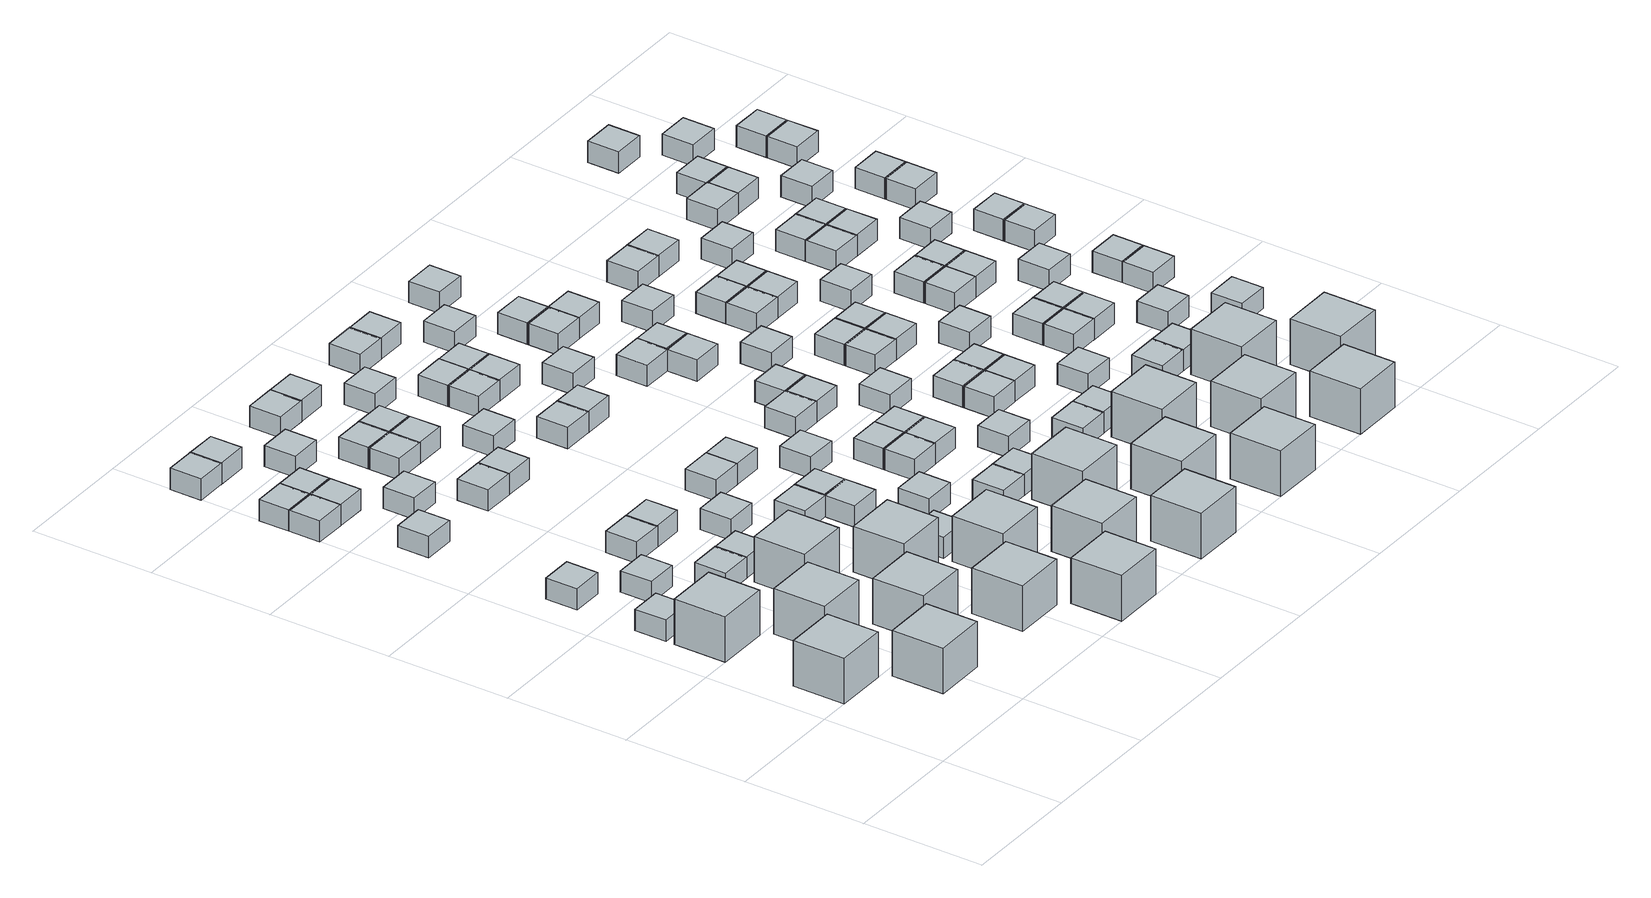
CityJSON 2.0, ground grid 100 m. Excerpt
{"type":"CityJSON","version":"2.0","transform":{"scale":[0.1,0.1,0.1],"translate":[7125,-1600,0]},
"CityObjects":{
"object1":{"type":"GenericCityObject","geometry":[{"type":"Solid","lod":"1","boundaries":[[[[0,1,2,3]],[[4,5,1,0]],[[5,6,2,1]],[[6,7,3,2]],[[7,4,0,3]],[[7,6,5,4]]]]}]},
"object2":{"type":"GenericCityObject","geometry":[{"type":"Solid","lod":"1","boundaries":[[[[8,9,10,11]],[[12,13,9,8]],[[13,14,10,9]],[[14,15,11,10]],[[15,12,8,11]],[[15,14,13,12]]]]}]},
"object3":{"type":"GenericCityObject","geometry":[{"type":"Solid","lod":"1","boundaries":[[[[16,17,18,19]],[[20,21,17,16]],[[21,22,18,17]],[[22,23,19,18]],[[23,20,16,19]],[[23,22,21,20]]]]}]},
"object4":{"type":"GenericCityObject","geometry":[{"type":"Solid","lod":"1","boundaries":[[[[24,25,26,27]],[[28,29,25,24]],[[29,30,26,25]],[[30,31,27,26]],[[31,28,24,27]],[[31,30,29,28]]]]}]},
"object5":{"type":"GenericCityObject","geometry":[{"type":"Solid","lod":"1","boundaries":[[[[32,33,34,35]],[[36,37,33,32]],[[37,38,34,33]],[[38,39,35,34]],[[39,36,32,35]],[[39,38,37,36]]]]}]},
"object6":{"type":"GenericCityObject","geometry":[{"type":"Solid","lod":"1","boundaries":[[[[40,41,42,43]],[[44,45,41,40]],[[45,46,42,41]],[[46,47,43,42]],[[47,44,40,43]],[[47,46,45,44]]]]}]},
"object7":{"type":"GenericCityObject","geometry":[{"type":"Solid","lod":"1","boundaries":[[[[48,49,50,51]],[[52,53,49,48]],[[53,54,50,49]],[[54,55,51,50]],[[55,52,48,51]],[[55,54,53,52]]]]}]},
"object8":{"type":"GenericCityObject","geometry":[{"type":"Solid","lod":"1","boundaries":[[[[56,57,58,59]],[[60,61,57,56]],[[61,62,58,57]],[[62,63,59,58]],[[63,60,56,59]],[[63,62,61,60]]]]}]},
"object9":{"type":"GenericCityObject","geometry":[{"type":"Solid","lod":"1","boundaries":[[[[64,65,66,67]],[[68,69,65,64]],[[69,70,66,65]],[[70,71,67,66]],[[71,68,64,67]],[[71,70,69,68]]]]}]},
"object10":{"type":"GenericCityObject","geometry":[{"type":"Solid","lod":"1","boundaries":[[[[72,73,74,75]],[[76,77,73,72]],[[77,78,74,73]],[[78,79,75,74]],[[79,76,72,75]],[[79,78,77,76]]]]}]},
"object11":{"type":"GenericCityObject","geometry":[{"type":"Solid","lod":"1","boundaries":[[[[80,81,82,83]],[[84,85,81,80]],[[85,86,82,81]],[[86,87,83,82]],[[87,84,80,83]],[[87,86,85,84]]]]}]},
"object12":{"type":"GenericCityObject","geometry":[{"type":"Solid","lod":"1","boundaries":[[[[88,89,90,91]],[[92,93,89,88]],[[93,94,90,89]],[[94,95,91,90]],[[95,92,88,91]],[[95,94,93,92]]]]}]},
"object13":{"type":"GenericCityObject","geometry":[{"type":"Solid","lod":"1","boundaries":[[[[96,97,98,99]],[[100,101,97,96]],[[101,102,98,97]],[[102,103,99,98]],[[103,100,96,99]],[[103,102,101,100]]]]}]},
"object14":{"type":"GenericCityObject","geometry":[{"type":"Solid","lod":"1","boundaries":[[[[104,105,106,107]],[[108,109,105,104]],[[109,110,106,105]],[[110,111,107,106]],[[111,108,104,107]],[[111,110,109,108]]]]}]},
"object15":{"type":"GenericCityObject","geometry":[{"type":"Solid","lod":"1","boundaries":[[[[112,113,114,115]],[[116,117,113,112]],[[117,118,114,113]],[[118,119,115,114]],[[119,116,112,115]],[[119,118,117,116]]]]}]},
"object16":{"type":"GenericCityObject","geometry":[{"type":"Solid","lod":"1","boundaries":[[[[120,121,122,123]],[[124,125,121,120]],[[125,126,122,121]],[[126,127,123,122]],[[127,124,120,123]],[[127,126,125,124]]]]}]},
"object17":{"type":"GenericCityObject","geometry":[{"type":"Solid","lod":"1","boundaries":[[[[128,129,130,131]],[[132,133,129,128]],[[133,134,130,129]],[[134,135,131,130]],[[135,132,128,131]],[[135,134,133,132]]]]}]},
"object18":{"type":"GenericCityObject","geometry":[{"type":"Solid","lod":"1","boundaries":[[[[136,137,138,139]],[[140,141,137,136]],[[141,142,138,137]],[[142,143,139,138]],[[143,140,136,139]],[[143,142,141,140]]]]}]},
"object19":{"type":"GenericCityObject","geometry":[{"type":"Solid","lod":"1","boundaries":[[[[144,145,146,147]],[[148,149,145,144]],[[149,150,146,145]],[[150,151,147,146]],[[151,148,144,147]],[[151,150,149,148]]]]}]},
"object20":{"type":"GenericCityObject","geometry":[{"type":"Solid","lod":"1","boundaries":[[[[152,153,154,155]],[[156,157,153,152]],[[157,158,154,153]],[[158,159,155,154]],[[159,156,152,155]],[[159,158,157,156]]]]}]},
"object21":{"type":"GenericCityObject","geometry":[{"type":"Solid","lod":"1","boundaries":[[[[160,161,162,163]],[[164,165,161,160]],[[165,166,162,161]],[[166,167,163,162]],[[167,164,160,163]],[[167,166,165,164]]]]}]},
"object22":{"type":"GenericCityObject","geometry":[{"type":"Solid","lod":"1","boundaries":[[[[168,169,170,171]],[[172,173,169,168]],[[173,174,170,169]],[[174,175,171,170]],[[175,172,168,171]],[[175,174,173,172]]]]}]},
"object23":{"type":"GenericCityObject","geometry":[{"type":"Solid","lod":"1","boundaries":[[[[176,177,178,179]],[[180,181,177,176]],[[181,182,178,177]],[[182,183,179,178]],[[183,180,176,179]],[[183,182,181,180]]]]}]},
"object24":{"type":"GenericCityObject","geometry":[{"type":"Solid","lod":"1","boundaries":[[[[184,185,186,187]],[[188,189,185,184]],[[189,190,186,185]],[[190,191,187,186]],[[191,188,184,187]],[[191,190,189,188]]]]}]},
"object25":{"type":"GenericCityObject","geometry":[{"type":"Solid","lod":"1","boundaries":[[[[192,193,194,195]],[[196,197,193,192]],[[197,198,194,193]],[[198,199,195,194]],[[199,196,192,195]],[[199,198,197,196]]]]}]},
"object26":{"type":"GenericCityObject","geometry":[{"type":"Solid","lod":"1","boundaries":[[[[200,201,202,203]],[[204,205,201,200]],[[205,206,202,201]],[[206,207,203,202]],[[207,204,200,203]],[[207,206,205,204]]]]}]},
"object27":{"type":"GenericCityObject","geometry":[{"type":"Solid","lod":"1","boundaries":[[[[208,209,210,211]],[[212,213,209,208]],[[213,214,210,209]],[[214,215,211,210]],[[215,212,208,211]],[[215,214,213,212]]]]}]},
"object28":{"type":"GenericCityObject","geometry":[{"type":"Solid","lod":"1","boundaries":[[[[216,217,218,219]],[[220,221,217,216]],[[221,222,218,217]],[[222,223,219,218]],[[223,220,216,219]],[[223,222,221,220]]]]}]},
"object29":{"type":"GenericCityObject","geometry":[{"type":"Solid","lod":"1","boundaries":[[[[224,225,226,227]],[[228,229,225,224]],[[229,230,226,225]],[[230,231,227,226]],[[231,228,224,227]],[[231,230,229,228]]]]}]},
"object30":{"type":"GenericCityObject","geometry":[{"type":"Solid","lod":"1","boundaries":[[[[232,233,234,235]],[[236,237,233,232]],[[237,238,234,233]],[[238,239,235,234]],[[239,236,232,235]],[[239,238,237,236]]]]}]},
"object31":{"type":"GenericCityObject","geometry":[{"type":"Solid","lod":"1","boundaries":[[[[240,241,242,243]],[[244,245,241,240]],[[245,246,242,241]],[[246,247,243,242]],[[247,244,240,243]],[[247,246,245,244]]]]}]},
"object32":{"type":"GenericCityObject","geometry":[{"type":"Solid","lod":"1","boundaries":[[[[248,249,250,251]],[[252,253,249,248]],[[253,254,250,249]],[[254,255,251,250]],[[255,252,248,251]],[[255,254,253,252]]]]}]},
"object33":{"type":"GenericCityObject","geometry":[{"type":"Solid","lod":"1","boundaries":[[[[256,257,258,259]],[[260,261,257,256]],[[261,262,258,257]],[[262,263,259,258]],[[263,260,256,259]],[[263,262,261,260]]]]}]},
"object34":{"type":"GenericCityObject","geometry":[{"type":"Solid","lod":"1","boundaries":[[[[264,265,266,267]],[[268,269,265,264]],[[269,270,266,265]],[[270,271,267,266]],[[271,268,264,267]],[[271,270,269,268]]]]}]},
"object35":{"type":"GenericCityObject","geometry":[{"type":"Solid","lod":"1","boundaries":[[[[272,273,274,275]],[[276,277,273,272]],[[277,278,274,273]],[[278,279,275,274]],[[279,276,272,275]],[[279,278,277,276]]]]}]},
"object36":{"type":"GenericCityObject","geometry":[{"type":"Solid","lod":"1","boundaries":[[[[280,281,282,283]],[[284,285,281,280]],[[285,286,282,281]],[[286,287,283,282]],[[287,284,280,283]],[[287,286,285,284]]]]}]},
"object37":{"type":"GenericCityObject","geometry":[{"type":"Solid","lod":"1","boundaries":[[[[288,289,290,291]],[[292,293,289,288]],[[293,294,290,289]],[[294,295,291,290]],[[295,292,288,291]],[[295,294,293,292]]]]}]},
"object38":{"type":"GenericCityObject","geometry":[{"type":"Solid","lod":"1","boundaries":[[[[296,297,298,299]],[[300,301,297,296]],[[301,302,298,297]],[[302,303,299,298]],[[303,300,296,299]],[[303,302,301,300]]]]}]},
"object39":{"type":"GenericCityObject","geometry":[{"type":"Solid","lod":"1","boundaries":[[[[304,305,306,307]],[[308,309,305,304]],[[309,310,306,305]],[[310,311,307,306]],[[311,308,304,307]],[[311,310,309,308]]]]}]},
"object40":{"type":"GenericCityObject","geometry":[{"type":"Solid","lod":"1","boundaries":[[[[312,313,314,315]],[[316,317,313,312]],[[317,318,314,313]],[[318,319,315,314]],[[319,316,312,315]],[[319,318,317,316]]]]}]},
"object41":{"type":"GenericCityObject","geometry":[{"type":"Solid","lod":"1","boundaries":[[[[320,321,322,323]],[[324,325,321,320]],[[325,326,322,321]],[[326,327,323,322]],[[327,324,320,323]],[[327,326,325,324]]]]}]},
"object42":{"type":"GenericCityObject","geometry":[{"type":"Solid","lod":"1","boundaries":[[[[328,329,330,331]],[[332,333,329,328]],[[333,334,330,329]],[[334,335,331,330]],[[335,332,328,331]],[[335,334,333,332]]]]}]},
"object43":{"type":"GenericCityObject","geometry":[{"type":"Solid","lod":"1","boundaries":[[[[336,337,338,339]],[[340,341,337,336]],[[341,342,338,337]],[[342,343,339,338]],[[343,340,336,339]],[[343,342,341,340]]]]}]},
"object44":{"type":"GenericCityObject","geometry":[{"type":"Solid","lod":"1","boundaries":[[[[344,345,346,347]],[[348,349,345,344]],[[349,350,346,345]],[[350,351,347,346]],[[351,348,344,347]],[[351,350,349,348]]]]}]},
"object45":{"type":"GenericCityObject","geometry":[{"type":"Solid","lod":"1","boundaries":[[[[352,353,354,355]],[[356,357,353,352]],[[357,358,354,353]],[[358,359,355,354]],[[359,356,352,355]],[[359,358,357,356]]]]}]},
"object46":{"type":"GenericCityObject","geometry":[{"type":"Solid","lod":"1","boundaries":[[[[360,361,362,363]],[[364,365,361,360]],[[365,366,362,361]],[[366,367,363,362]],[[367,364,360,363]],[[367,366,365,364]]]]}]},
"object47":{"type":"GenericCityObject","geometry":[{"type":"Solid","lod":"1","boundaries":[[[[368,369,370,371]],[[372,373,369,368]],[[373,374,370,369]],[[374,375,371,370]],[[375,372,368,371]],[[375,374,373,372]]]]}]},
"object48":{"type":"GenericCityObject","geometry":[{"type":"Solid","lod":"1","boundaries":[[[[376,377,378,379]],[[380,381,377,376]],[[381,382,378,377]],[[382,383,379,378]],[[383,380,376,379]],[[383,382,381,380]]]]}]},
"object49":{"type":"GenericCityObject","geometry":[{"type":"Solid","lod":"1","boundaries":[[[[384,385,386,387]],[[388,389,385,384]],[[389,390,386,385]],[[390,391,387,386]],[[391,388,384,387]],[[391,390,389,388]]]]}]},
"object50":{"type":"GenericCityObject","geometry":[{"type":"Solid","lod":"1","boundaries":[[[[392,393,394,395]],[[396,397,393,392]],[[397,398,394,393]],[[398,399,395,394]],[[399,396,392,395]],[[399,398,397,396]]]]}]},
"object51":{"type":"GenericCityObject","geometry":[{"type":"Solid","lod":"1","boundaries":[[[[400,401,402,403]],[[404,405,401,400]],[[405,406,402,401]],[[406,407,403,402]],[[407,404,400,403]],[[407,406,405,404]]]]}]},
"object52":{"type":"GenericCityObject","geometry":[{"type":"Solid","lod":"1","boundaries":[[[[408,409,410,411]],[[412,413,409,408]],[[413,414,410,409]],[[414,415,411,410]],[[415,412,408,411]],[[415,414,413,412]]]]}]},
"object53":{"type":"GenericCityObject","geometry":[{"type":"Solid","lod":"1","boundaries":[[[[416,417,418,419]],[[420,421,417,416]],[[421,422,418,417]],[[422,423,419,418]],[[423,420,416,419]],[[423,422,421,420]]]]}]},
"object54":{"type":"GenericCityObject","geometry":[{"type":"Solid","lod":"1","boundaries":[[[[424,425,426,427]],[[428,429,425,424]],[[429,430,426,425]],[[430,431,427,426]],[[431,428,424,427]],[[431,430,429,428]]]]}]},
"object55":{"type":"GenericCityObject","geometry":[{"type":"Solid","lod":"1","boundaries":[[[[432,433,434,435]],[[436,437,433,432]],[[437,438,434,433]],[[438,439,435,434]],[[439,436,432,435]],[[439,438,437,436]]]]}]},
"object56":{"type":"GenericCityObject","geometry":[{"type":"Solid","lod":"1","boundaries":[[[[440,441,442,443]],[[444,445,441,440]],[[445,446,442,441]],[[446,447,443,442]],[[447,444,440,443]],[[447,446,445,444]]]]}]},
"object57":{"type":"GenericCityObject","geometry":[{"type":"Solid","lod":"1","boundaries":[[[[448,449,450,451]],[[452,453,449,448]],[[453,454,450,449]],[[454,455,451,450]],[[455,452,448,451]],[[455,454,453,452]]]]}]},
"object58":{"type":"GenericCityObject","geometry":[{"type":"Solid","lod":"1","boundaries":[[[[456,457,458,459]],[[460,461,457,456]],[[461,462,458,457]],[[462,463,459,458]],[[463,460,456,459]],[[463,462,461,460]]]]}]},
"object59":{"type":"GenericCityObject","geometry":[{"type":"Solid","lod":"1","boundaries":[[[[464,465,466,467]],[[468,469,465,464]],[[469,470,466,465]],[[470,471,467,466]],[[471,468,464,467]],[[471,470,469,468]]]]}]},
"object60":{"type":"GenericCityObject","geometry":[{"type":"Solid","lod":"1","boundaries":[[[[472,473,474,475]],[[476,477,473,472]],[[477,478,474,473]],[[478,479,475,474]],[[479,476,472,475]],[[479,478,477,476]]]]}]},
"object61":{"type":"GenericCityObject","geometry":[{"type":"Solid","lod":"1","boundaries":[[[[480,481,482,483]],[[484,485,481,480]],[[485,486,482,481]],[[486,487,483,482]],[[487,484,480,483]],[[487,486,485,484]]]]}]},
"object62":{"type":"GenericCityObject","geometry":[{"type":"Solid","lod":"1","boundaries":[[[[488,489,490,491]],[[492,493,489,488]],[[493,494,490,489]],[[494,495,491,490]],[[495,492,488,491]],[[495,494,493,492]]]]}]},
"object63":{"type":"GenericCityObject","geometry":[{"type":"Solid","lod":"1","boundaries":[[[[496,497,498,499]],[[500,501,497,496]],[[501,502,498,497]],[[502,503,499,498]],[[503,500,496,499]],[[503,502,501,500]]]]}]},
"object64":{"type":"GenericCityObject","geometry":[{"type":"Solid","lod":"1","boundaries":[[[[504,505,506,507]],[[508,509,505,504]],[[509,510,506,505]],[[510,511,507,506]],[[511,508,504,507]],[[511,510,509,508]]]]}]},
"object65":{"type":"GenericCityObject","geometry":[{"type":"Solid","lod":"1","boundaries":[[[[512,513,514,515]],[[516,517,513,512]],[[517,518,514,513]],[[518,519,515,514]],[[519,516,512,515]],[[519,518,517,516]]]]}]},
"object66":{"type":"GenericCityObject","geometry":[{"type":"Solid","lod":"1","boundaries":[[[[520,521,522,523]],[[524,525,521,520]],[[525,526,522,521]],[[526,527,523,522]],[[527,524,520,523]],[[527,526,525,524]]]]}]},
"object67":{"type":"GenericCityObject","geometry":[{"type":"Solid","lod":"1","boundaries":[[[[528,529,530,531]],[[532,533,529,528]],[[533,534,530,529]],[[534,535,531,530]],[[535,532,528,531]],[[535,534,533,532]]]]}]},
"object68":{"type":"GenericCityObject","geometry":[{"type":"Solid","lod":"1","boundaries":[[[[536,537,538,539]],[[540,541,537,536]],[[541,542,538,537]],[[542,543,539,538]],[[543,540,536,539]],[[543,542,541,540]]]]}]},
"object69":{"type":"GenericCityObject","geometry":[{"type":"Solid","lod":"1","boundaries":[[[[544,545,546,547]],[[548,549,545,544]],[[549,550,546,545]],[[550,551,547,546]],[[551,548,544,547]],[[551,550,549,548]]]]}]},
"object70":{"type":"GenericCityObject","geometry":[{"type":"Solid","lod":"1","boundaries":[[[[552,553,554,555]],[[556,557,553,552]],[[557,558,554,553]],[[558,559,555,554]],[[559,556,552,555]],[[559,558,557,556]]]]}]},
"object71":{"type":"GenericCityObject","geometry":[{"type":"Solid","lod":"1","boundaries":[[[[560,561,562,563]],[[564,565,561,560]],[[565,566,562,561]],[[566,567,563,562]],[[567,564,560,563]],[[567,566,565,564]]]]}]},
"object72":{"type":"GenericCityObject","geometry":[{"type":"Solid","lod":"1","boundaries":[[[[568,569,570,571]],[[572,573,569,568]],[[573,574,570,569]],[[574,575,571,570]],[[575,572,568,571]],[[575,574,573,572]]]]}]},
"object73":{"type":"GenericCityObject","geometry":[{"type":"Solid","lod":"1","boundaries":[[[[576,577,578,579]],[[580,581,577,576]],[[581,582,578,577]],[[582,583,579,578]],[[583,580,576,579]],[[583,582,581,580]]]]}]},
"object74":{"type":"GenericCityObject","geometry":[{"type":"Solid","lod":"1","boundaries":[[[[584,585,586,587]],[[588,589,585,584]],[[589,590,586,585]],[[590,591,587,586]],[[591,588,584,587]],[[591,590,589,588]]]]}]},
"object75":{"type":"GenericCityObject","geometry":[{"type":"Solid","lod":"1","boundaries":[[[[592,593,594,595]],[[596,597,593,592]],[[597,598,594,593]],[[598,599,595,594]],[[599,596,592,595]],[[599,598,597,596]]]]}]},
"object76":{"type":"GenericCityObject","geometry":[{"type":"Solid","lod":"1","boundaries":[[[[600,601,602,603]],[[604,605,601,600]],[[605,606,602,601]],[[606,607,603,602]],[[607,604,600,603]],[[607,606,605,604]]]]}]},
"object77":{"type":"GenericCityObject","geometry":[{"type":"Solid","lod":"1","boundaries":[[[[608,609,610,611]],[[612,613,609,608]],[[613,614,610,609]],[[614,615,611,610]],[[615,612,608,611]],[[615,614,613,612]]]]}]},
"object78":{"type":"GenericCityObject","geometry":[{"type":"Solid","lod":"1","boundaries":[[[[616,617,618,619]],[[620,621,617,616]],[[621,622,618,617]],[[622,623,619,618]],[[623,620,616,619]],[[623,622,621,620]]]]}]},
"object79":{"type":"GenericCityObject","geometry":[{"type":"Solid","lod":"1","boundaries":[[[[624,625,626,627]],[[628,629,625,624]],[[629,630,626,625]],[[630,631,627,626]],[[631,628,624,627]],[[631,630,629,628]]]]}]},
"object80":{"type":"GenericCityObject","geometry":[{"type":"Solid","lod":"1","boundaries":[[[[632,633,634,635]],[[636,637,633,632]],[[637,638,634,633]],[[638,639,635,634]],[[639,636,632,635]],[[639,638,637,636]]]]}]},
"object81":{"type":"GenericCityObject","geometry":[{"type":"Solid","lod":"1","boundaries":[[[[640,641,642,643]],[[644,645,641,640]],[[645,646,642,641]],[[646,647,643,642]],[[647,644,640,643]],[[647,646,645,644]]]]}]},
"object82":{"type":"GenericCityObject","geometry":[{"type":"Solid","lod":"1","boundaries":[[[[648,649,650,651]],[[652,653,649,648]],[[653,654,650,649]],[[654,655,651,650]],[[655,652,648,651]],[[655,654,653,652]]]]}]},
"object83":{"type":"GenericCityObject","geometry":[{"type":"Solid","lod":"1","boundaries":[[[[656,657,658,659]],[[660,661,657,656]],[[661,662,658,657]],[[662,663,659,658]],[[663,660,656,659]],[[663,662,661,660]]]]}]},
"object84":{"type":"GenericCityObject","geometry":[{"type":"Solid","lod":"1","boundaries":[[[[664,665,666,667]],[[668,669,665,664]],[[669,670,666,665]],[[670,671,667,666]],[[671,668,664,667]],[[671,670,669,668]]]]}]},
"object85":{"type":"GenericCityObject","geometry":[{"type":"Solid","lod":"1","boundaries":[[[[672,673,674,675]],[[676,677,673,672]],[[677,678,674,673]],[[678,679,675,674]],[[679,676,672,675]],[[679,678,677,676]]]]}]},
"object86":{"type":"GenericCityObject","geometry":[{"type":"Solid","lod":"1","boundaries":[[[[680,681,682,683]],[[684,685,681,680]],[[685,686,682,681]],[[686,687,683,682]],[[687,684,680,683]],[[687,686,685,684]]]]}]},
"object87":{"type":"GenericCityObject","geometry":[{"type":"Solid","lod":"1","boundaries":[[[[688,689,690,691]],[[692,693,689,688]],[[693,694,690,689]],[[694,695,691,690]],[[695,692,688,691]],[[695,694,693,692]]]]}]},
"object88":{"type":"GenericCityObject","geometry":[{"type":"Solid","lod":"1","boundaries":[[[[696,697,698,699]],[[700,701,697,696]],[[701,702,698,697]],[[702,703,699,698]],[[703,700,696,699]],[[703,702,701,700]]]]}]},
"object89":{"type":"GenericCityObject","geometry":[{"type":"Solid","lod":"1","boundaries":[[[[704,705,706,707]],[[708,709,705,704]],[[709,710,706,705]],[[710,711,707,706]],[[711,708,704,707]],[[711,710,709,708]]]]}]},
"object90":{"type":"GenericCityObject","geometry":[{"type":"Solid","lod":"1","boundaries":[[[[712,713,714,715]],[[716,717,713,712]],[[717,718,714,713]],[[718,719,715,714]],[[719,716,712,715]],[[719,718,717,716]]]]}]},
"object91":{"type":"GenericCityObject","geometry":[{"type":"Solid","lod":"1","boundaries":[[[[720,721,722,723]],[[724,725,721,720]],[[725,726,722,721]],[[726,727,723,722]],[[727,724,720,723]],[[727,726,725,724]]]]}]},
"object92":{"type":"GenericCityObject","geometry":[{"type":"Solid","lod":"1","boundaries":[[[[728,729,730,731]],[[732,733,729,728]],[[733,734,730,729]],[[734,735,731,730]],[[735,732,728,731]],[[735,734,733,732]]]]}]},
"object93":{"type":"GenericCityObject","geometry":[{"type":"Solid","lod":"1","boundaries":[[[[736,737,738,739]],[[740,741,737,736]],[[741,742,738,737]],[[742,743,739,738]],[[743,740,736,739]],[[743,742,741,740]]]]}]},
"object94":{"type":"GenericCityObject","geometry":[{"type":"Solid","lod":"1","boundaries":[[[[744,745,746,747]],[[748,749,745,744]],[[749,750,746,745]],[[750,751,747,746]],[[751,748,744,747]],[[751,750,749,748]]]]}]},
"object95":{"type":"GenericCityObject","geometry":[{"type":"Solid","lod":"1","boundaries":[[[[752,753,754,755]],[[756,757,753,752]],[[757,758,754,753]],[[758,759,755,754]],[[759,756,752,755]],[[759,758,757,756]]]]}]},
"object96":{"type":"GenericCityObject","geometry":[{"type":"Solid","lod":"1","boundaries":[[[[760,761,762,763]],[[764,765,761,760]],[[765,766,762,761]],[[766,767,763,762]],[[767,764,760,763]],[[767,766,765,764]]]]}]},
"object97":{"type":"GenericCityObject","geometry":[{"type":"Solid","lod":"1","boundaries":[[[[768,769,770,771]],[[772,773,769,768]],[[773,774,770,769]],[[774,775,771,770]],[[775,772,768,771]],[[775,774,773,772]]]]}]},
"object98":{"type":"GenericCityObject","geometry":[{"type":"Solid","lod":"1","boundaries":[[[[776,777,778,779]],[[780,781,777,776]],[[781,782,778,777]],[[782,783,779,778]],[[783,780,776,779]],[[783,782,781,780]]]]}]},
"object99":{"type":"GenericCityObject","geometry":[{"type":"Solid","lod":"1","boundaries":[[[[784,785,786,787]],[[788,789,785,784]],[[789,790,786,785]],[[790,791,787,786]],[[791,788,784,787]],[[791,790,789,788]]]]}]},
"object100":{"type":"GenericCityObject","geometry":[{"type":"Solid","lod":"1","boundaries":[[[[792,793,794,795]],[[796,797,793,792]],[[797,798,794,793]],[[798,799,795,794]],[[799,796,792,795]],[[799,798,797,796]]]]}]},
"object101":{"type":"GenericCityObject","geometry":[{"type":"Solid","lod":"1","boundaries":[[[[800,801,802,803]],[[804,805,801,800]],[[805,806,802,801]],[[806,807,803,802]],[[807,804,800,803]],[[807,806,805,804]]]]}]},
"object102":{"type":"GenericCityObject","geometry":[{"type":"Solid","lod":"1","boundaries":[[[[808,809,810,811]],[[812,813,809,808]],[[813,814,810,809]],[[814,815,811,810]],[[815,812,808,811]],[[815,814,813,812]]]]}]},
"object103":{"type":"GenericCityObject","geometry":[{"type":"Solid","lod":"1","boundaries":[[[[816,817,818,819]],[[820,821,817,816]],[[821,822,818,817]],[[822,823,819,818]],[[823,820,816,819]],[[823,822,821,820]]]]}]},
"object104":{"type":"GenericCityObject","geometry":[{"type":"Solid","lod":"1","boundaries":[[[[824,825,826,827]],[[828,829,825,824]],[[829,830,826,825]],[[830,831,827,826]],[[831,828,824,827]],[[831,830,829,828]]]]}]},
"object105":{"type":"GenericCityObject","geometry":[{"type":"Solid","lod":"1","boundaries":[[[[832,833,834,835]],[[836,837,833,832]],[[837,838,834,833]],[[838,839,835,834]],[[839,836,832,835]],[[839,838,837,836]]]]}]},
"object106":{"type":"GenericCityObject","geometry":[{"type":"Solid","lod":"1","boundaries":[[[[840,841,842,843]],[[844,845,841,840]],[[845,846,842,841]],[[846,847,843,842]],[[847,844,840,843]],[[847,846,845,844]]]]}]},
"object107":{"type":"GenericCityObject","geometry":[{"type":"Solid","lod":"1","boundaries":[[[[848,849,850,851]],[[852,853,849,848]],[[853,854,850,849]],[[854,855,851,850]],[[855,852,848,851]],[[855,854,853,852]]]]}]},
"object108":{"type":"GenericCityObject","geometry":[{"type":"Solid","lod":"1","boundaries":[[[[856,857,858,859]],[[860,861,857,856]],[[861,862,858,857]],[[862,863,859,858]],[[863,860,856,859]],[[863,862,861,860]]]]}]},
"object109":{"type":"GenericCityObject","geometry":[{"type":"Solid","lod":"1","boundaries":[[[[864,865,866,867]],[[868,869,865,864]],[[869,870,866,865]],[[870,871,867,866]],[[871,868,864,867]],[[871,870,869,868]]]]}]},
"object110":{"type":"GenericCityObject","geometry":[{"type":"Solid","lod":"1","boundaries":[[[[872,873,874,875]],[[876,877,873,872]],[[877,878,874,873]],[[878,879,875,874]],[[879,876,872,875]],[[879,878,877,876]]]]}]},
"object111":{"type":"GenericCityObject","geometry":[{"type":"Solid","lod":"1","boundaries":[[[[880,881,882,883]],[[884,885,881,880]],[[885,886,882,881]],[[886,887,883,882]],[[887,884,880,883]],[[887,886,885,884]]]]}]},
"object112":{"type":"GenericCityObject","geometry":[{"type":"Solid","lod":"1","boundaries":[[[[888,889,890,891]],[[892,893,889,888]],[[893,894,890,889]],[[894,895,891,890]],[[895,892,888,891]],[[895,894,893,892]]]]}]},
"object113":{"type":"GenericCityObject","geometry":[{"type":"Solid","lod":"1","boundaries":[[[[896,897,898,899]],[[900,901,897,896]],[[901,902,898,897]],[[902,903,899,898]],[[903,900,896,899]],[[903,902,901,900]]]]}]},
"object114":{"type":"GenericCityObject","geometry":[{"type":"Solid","lod":"1","boundaries":[[[[904,905,906,907]],[[908,909,905,904]],[[909,910,906,905]],[[910,911,907,906]],[[911,908,904,907]],[[911,910,909,908]]]]}]},
"object115":{"type":"GenericCityObject","geometry":[{"type":"Solid","lod":"1","boundaries":[[[[912,913,914,915]],[[916,917,913,912]],[[917,918,914,913]],[[918,919,915,914]],[[919,916,912,915]],[[919,918,917,916]]]]}]},
"object116":{"type":"GenericCityObject","geometry":[{"type":"Solid","lod":"1","boundaries":[[[[920,921,922,923]],[[924,925,921,920]],[[925,926,922,921]],[[926,927,923,922]],[[927,924,920,923]],[[927,926,925,924]]]]}]},
"object117":{"type":"GenericCityObject","geometry":[{"type":"Solid","lod":"1","boundaries":[[[[928,929,930,931]],[[932,933,929,928]],[[933,934,930,929]],[[934,935,931,930]],[[935,932,928,931]],[[935,934,933,932]]]]}]},
"object118":{"type":"GenericCityObject","geometry":[{"type":"Solid","lod":"1","boundaries":[[[[936,937,938,939]],[[940,941,937,936]],[[941,942,938,937]],[[942,943,939,938]],[[943,940,936,939]],[[943,942,941,940]]]]}]},
"object119":{"type":"GenericCityObject","geometry":[{"type":"Solid","lod":"1","boundaries":[[[[944,945,946,947]],[[948,949,945,944]],[[949,950,946,945]],[[950,951,947,946]],[[951,948,944,947]],[[951,950,949,948]]]]}]},
"object120":{"type":"GenericCityObject","geometry":[{"type":"Solid","lod":"1","boundaries":[[[[952,953,954,955]],[[956,957,953,952]],[[957,958,954,953]],[[958,959,955,954]],[[959,956,952,955]],[[959,958,957,956]]]]}]},
"object121":{"type":"GenericCityObject","geometry":[{"type":"Solid","lod":"1","boundaries":[[[[960,961,962,963]],[[964,965,961,960]],[[965,966,962,961]],[[966,967,963,962]],[[967,964,960,963]],[[967,966,965,964]]]]}]},
"object122":{"type":"GenericCityObject","geometry":[{"type":"Solid","lod":"1","boundaries":[[[[968,969,970,971]],[[972,973,969,968]],[[973,974,970,969]],[[974,975,971,970]],[[975,972,968,971]],[[975,974,973,972]]]]}]},
"object123":{"type":"GenericCityObject","geometry":[{"type":"Solid","lod":"1","boundaries":[[[[976,977,978,979]],[[980,981,977,976]],[[981,982,978,977]],[[982,983,979,978]],[[983,980,976,979]],[[983,982,981,980]]]]}]},
"object124":{"type":"GenericCityObject","geometry":[{"type":"Solid","lod":"1","boundaries":[[[[984,985,986,987]],[[988,989,985,984]],[[989,990,986,985]],[[990,991,987,986]],[[991,988,984,987]],[[991,990,989,988]]]]}]},
"object125":{"type":"GenericCityObject","geometry":[{"type":"Solid","lod":"1","boundaries":[[[[992,993,994,995]],[[996,997,993,992]],[[997,998,994,993]],[[998,999,995,994]],[[999,996,992,995]],[[999,998,997,996]]]]}]},
"object126":{"type":"GenericCityObject","geometry":[{"type":"Solid","lod":"1","boundaries":[[[[1000,1001,1002,1003]],[[1004,1005,1001,1000]],[[1005,1006,1002,1001]],[[1006,1007,1003,1002]],[[1007,1004,1000,1003]],[[1007,1006,1005,1004]]]]}]},
"object127":{"type":"GenericCityObject","geometry":[{"type":"Solid","lod":"1","boundaries":[[[[1008,1009,1010,1011]],[[1012,1013,1009,1008]],[[1013,1014,1010,1009]],[[1014,1015,1011,1010]],[[1015,1012,1008,1011]],[[1015,1014,1013,1012]]]]}]},
"object128":{"type":"GenericCityObject","geometry":[{"type":"Solid","lod":"1","boundaries":[[[[1016,1017,1018,1019]],[[1020,1021,1017,1016]],[[1021,1022,1018,1017]],[[1022,1023,1019,1018]],[[1023,1020,1016,1019]],[[1023,1022,1021,1020]]]]}]},
"object129":{"type":"GenericCityObject","geometry":[{"type":"Solid","lod":"1","boundaries":[[[[1024,1025,1026,1027]],[[1028,1029,1025,1024]],[[1029,1030,1026,1025]],[[1030,1031,1027,1026]],[[1031,1028,1024,1027]],[[1031,1030,1029,1028]]]]}]},
"object130":{"type":"GenericCityObject","geometry":[{"type":"Solid","lod":"1","boundaries":[[[[1032,1033,1034,1035]],[[1036,1037,1033,1032]],[[1037,1038,1034,1033]],[[1038,1039,1035,1034]],[[1039,1036,1032,1035]],[[1039,1038,1037,1036]]]]}]},
"object131":{"type":"GenericCityObject","geometry":[{"type":"Solid","lod":"1","boundaries":[[[[1040,1041,1042,1043]],[[1044,1045,1041,1040]],[[1045,1046,1042,1041]],[[1046,1047,1043,1042]],[[1047,1044,1040,1043]],[[1047,1046,1045,1044]]]]}]},
"object132":{"type":"GenericCityObject","geometry":[{"type":"Solid","lod":"1","boundaries":[[[[1048,1049,1050,1051]],[[1052,1053,1049,1048]],[[1053,1054,1050,1049]],[[1054,1055,1051,1050]],[[1055,1052,1048,1051]],[[1055,1054,1053,1052]]]]}]},
"object133":{"type":"GenericCityObject","geometry":[{"type":"Solid","lod":"1","boundaries":[[[[1056,1057,1058,1059]],[[1060,1061,1057,1056]],[[1061,1062,1058,1057]],[[1062,1063,1059,1058]],[[1063,1060,1056,1059]],[[1063,1062,1061,1060]]]]}]},
"object134":{"type":"GenericCityObject","geometry":[{"type":"Solid","lod":"1","boundaries":[[[[1064,1065,1066,1067]],[[1068,1069,1065,1064]],[[1069,1070,1066,1065]],[[1070,1071,1067,1066]],[[1071,1068,1064,1067]],[[1071,1070,1069,1068]]]]}]},
"object135":{"type":"GenericCityObject","geometry":[{"type":"Solid","lod":"1","boundaries":[[[[1072,1073,1074,1075]],[[1076,1077,1073,1072]],[[1077,1078,1074,1073]],[[1078,1079,1075,1074]],[[1079,1076,1072,1075]],[[1079,1078,1077,1076]]]]}]},
"object136":{"type":"GenericCityObject","geometry":[{"type":"Solid","lod":"1","boundaries":[[[[1080,1081,1082,1083]],[[1084,1085,1081,1080]],[[1085,1086,1082,1081]],[[1086,1087,1083,1082]],[[1087,1084,1080,1083]],[[1087,1086,1085,1084]]]]}]},
"object137":{"type":"GenericCityObject","geometry":[{"type":"Solid","lod":"1","boundaries":[[[[1088,1089,1090,1091]],[[1092,1093,1089,1088]],[[1093,1094,1090,1089]],[[1094,1095,1091,1090]],[[1095,1092,1088,1091]],[[1095,1094,1093,1092]]]]}]}
},
"vertices":[
[250,1000,0],[679,1000,0],[679,1429,0],[250,1429,0],[250,1000,375],[679,1000,375],[679,1429,375],[250,1429,375],
[250,2000,0],[679,2000,0],[679,2429,0],[250,2429,0],[250,2000,375],[679,2000,375],[679,2429,375],[250,2429,375],
[250,2500,0],[512,2500,0],[512,2762,0],[250,2762,0],[250,2500,175],[512,2500,175],[512,2762,175],[250,2762,175],
[750,500,0],[1179,500,0],[1179,929,0],[750,929,0],[750,500,375],[1179,500,375],[1179,929,375],[750,929,375],
[250,3250,0],[512,3250,0],[512,3512,0],[250,3512,0],[250,3250,175],[512,3250,175],[512,3512,175],[250,3512,175],
[750,1500,0],[1179,1500,0],[1179,1929,0],[750,1929,0],[750,1500,375],[1179,1500,375],[1179,1929,375],[750,1929,375],
[620,2870,0],[882,2870,0],[882,3132,0],[620,3132,0],[620,2870,175],[882,2870,175],[882,3132,175],[620,3132,175],
[0,5250,0],[262,5250,0],[262,5512,0],[0,5512,0],[0,5250,175],[262,5250,175],[262,5512,175],[0,5512,175],
[250,4500,0],[512,4500,0],[512,4762,0],[250,4762,0],[250,4500,175],[512,4500,175],[512,4762,175],[250,4762,175],
[0,5500,0],[262,5500,0],[262,5762,0],[0,5762,0],[0,5500,175],[262,5500,175],[262,5762,175],[0,5762,175],
[1250,1000,0],[1679,1000,0],[1679,1429,0],[1250,1429,0],[1250,1000,375],[1679,1000,375],[1679,1429,375],[1250,1429,375],
[1000,2500,0],[1262,2500,0],[1262,2762,0],[1000,2762,0],[1000,2500,175],[1262,2500,175],[1262,2762,175],[1000,2762,175],
[250,5250,0],[512,5250,0],[512,5512,0],[250,5512,0],[250,5250,175],[512,5250,175],[512,5512,175],[250,5512,175],
[0,6250,0],[262,6250,0],[262,6512,0],[0,6512,0],[0,6250,175],[262,6250,175],[262,6512,175],[0,6512,175],
[250,5500,0],[512,5500,0],[512,5762,0],[250,5762,0],[250,5500,175],[512,5500,175],[512,5762,175],[250,5762,175],
[1250,2000,0],[1679,2000,0],[1679,2429,0],[1250,2429,0],[1250,2000,375],[1679,2000,375],[1679,2429,375],[1250,2429,375],
[1000,3250,0],[1262,3250,0],[1262,3512,0],[1000,3512,0],[1000,3250,175],[1262,3250,175],[1262,3512,175],[1000,3512,175],
[1250,2500,0],[1512,2500,0],[1512,2762,0],[1250,2762,0],[1250,2500,175],[1512,2500,175],[1512,2762,175],[1250,2762,175],
[1750,500,0],[2179,500,0],[2179,929,0],[1750,929,0],[1750,500,375],[2179,500,375],[2179,929,375],[1750,929,375],
[620,4870,0],[882,4870,0],[882,5132,0],[620,5132,0],[620,4870,175],[882,4870,175],[882,5132,175],[620,5132,175],
[250,6250,0],[512,6250,0],[512,6512,0],[250,6512,0],[250,6250,175],[512,6250,175],[512,6512,175],[250,6512,175],
[1250,3250,0],[1512,3250,0],[1512,3512,0],[1250,3512,0],[1250,3250,175],[1512,3250,175],[1512,3512,175],[1250,3512,175],
[1750,1500,0],[2179,1500,0],[2179,1929,0],[1750,1929,0],[1750,1500,375],[2179,1500,375],[2179,1929,375],[1750,1929,375],
[1000,4500,0],[1262,4500,0],[1262,4762,0],[1000,4762,0],[1000,4500,175],[1262,4500,175],[1262,4762,175],[1000,4762,175],
[2250,0,0],[2679,0,0],[2679,429,0],[2250,429,0],[2250,0,375],[2679,0,375],[2679,429,375],[2250,429,375],
[620,5870,0],[882,5870,0],[882,6132,0],[620,6132,0],[620,5870,175],[882,5870,175],[882,6132,175],[620,6132,175],
[1620,2870,0],[1882,2870,0],[1882,3132,0],[1620,3132,0],[1620,2870,175],[1882,2870,175],[1882,3132,175],[1620,3132,175],
[1000,5250,0],[1262,5250,0],[1262,5512,0],[1000,5512,0],[1000,5250,175],[1262,5250,175],[1262,5512,175],[1000,5512,175],
[1250,4500,0],[1512,4500,0],[1512,4762,0],[1250,4762,0],[1250,4500,175],[1512,4500,175],[1512,4762,175],[1250,4762,175],
[1000,5500,0],[1262,5500,0],[1262,5762,0],[1000,5762,0],[1000,5500,175],[1262,5500,175],[1262,5762,175],[1000,5762,175],
[2250,1000,0],[2679,1000,0],[2679,1429,0],[2250,1429,0],[2250,1000,375],[2679,1000,375],[2679,1429,375],[2250,1429,375],
[2250,1500,0],[2512,1500,0],[2512,1762,0],[2250,1762,0],[2250,1500,175],[2512,1500,175],[2512,1762,175],[2250,1762,175],
[2000,2500,0],[2262,2500,0],[2262,2762,0],[2000,2762,0],[2000,2500,175],[2262,2500,175],[2262,2762,175],[2000,2762,175],
[1250,5250,0],[1512,5250,0],[1512,5512,0],[1250,5512,0],[1250,5250,175],[1512,5250,175],[1512,5512,175],[1250,5512,175],
[1000,6250,0],[1262,6250,0],[1262,6512,0],[1000,6512,0],[1000,6250,175],[1262,6250,175],[1262,6512,175],[1000,6512,175],
[1250,5500,0],[1512,5500,0],[1512,5762,0],[1250,5762,0],[1250,5500,175],[1512,5500,175],[1512,5762,175],[1250,5762,175],
[2250,2250,0],[2512,2250,0],[2512,2512,0],[2250,2512,0],[2250,2250,175],[2512,2250,175],[2512,2512,175],[2250,2512,175],
[2000,3250,0],[2262,3250,0],[2262,3512,0],[2000,3512,0],[2000,3250,175],[2262,3250,175],[2262,3512,175],[2000,3512,175],
[2250,2500,0],[2512,2500,0],[2512,2762,0],[2250,2762,0],[2250,2500,175],[2512,2500,175],[2512,2762,175],[2250,2762,175],
[2750,500,0],[3179,500,0],[3179,929,0],[2750,929,0],[2750,500,375],[3179,500,375],[3179,929,375],[2750,929,375],
[1620,4870,0],[1882,4870,0],[1882,5132,0],[1620,5132,0],[1620,4870,175],[1882,4870,175],[1882,5132,175],[1620,5132,175],
[1250,6250,0],[1512,6250,0],[1512,6512,0],[1250,6512,0],[1250,6250,175],[1512,6250,175],[1512,6512,175],[1250,6512,175],
[2620,1870,0],[2882,1870,0],[2882,2132,0],[2620,2132,0],[2620,1870,175],[2882,1870,175],[2882,2132,175],[2620,2132,175],
[2250,3250,0],[2512,3250,0],[2512,3512,0],[2250,3512,0],[2250,3250,175],[2512,3250,175],[2512,3512,175],[2250,3512,175],
[2000,4500,0],[2262,4500,0],[2262,4762,0],[2000,4762,0],[2000,4500,175],[2262,4500,175],[2262,4762,175],[2000,4762,175],
[3250,0,0],[3679,0,0],[3679,429,0],[3250,429,0],[3250,0,375],[3679,0,375],[3679,429,375],[3250,429,375],
[1620,5870,0],[1882,5870,0],[1882,6132,0],[1620,6132,0],[1620,5870,175],[1882,5870,175],[1882,6132,175],[1620,6132,175],
[3000,1500,0],[3262,1500,0],[3262,1762,0],[3000,1762,0],[3000,1500,175],[3262,1500,175],[3262,1762,175],[3000,1762,175],
[2620,2870,0],[2882,2870,0],[2882,3132,0],[2620,3132,0],[2620,2870,175],[2882,2870,175],[2882,3132,175],[2620,3132,175],
[2000,5250,0],[2262,5250,0],[2262,5512,0],[2000,5512,0],[2000,5250,175],[2262,5250,175],[2262,5512,175],[2000,5512,175],
[2250,4500,0],[2512,4500,0],[2512,4762,0],[2250,4762,0],[2250,4500,175],[2512,4500,175],[2512,4762,175],[2250,4762,175],
[2000,5500,0],[2262,5500,0],[2262,5762,0],[2000,5762,0],[2000,5500,175],[2262,5500,175],[2262,5762,175],[2000,5762,175],
[3250,1000,0],[3679,1000,0],[3679,1429,0],[3250,1429,0],[3250,1000,375],[3679,1000,375],[3679,1429,375],[3250,1429,375],
[3000,2250,0],[3262,2250,0],[3262,2512,0],[3000,2512,0],[3000,2250,175],[3262,2250,175],[3262,2512,175],[3000,2512,175],
[3250,1500,0],[3512,1500,0],[3512,1762,0],[3250,1762,0],[3250,1500,175],[3512,1500,175],[3512,1762,175],[3250,1762,175],
[3000,2500,0],[3262,2500,0],[3262,2762,0],[3000,2762,0],[3000,2500,175],[3262,2500,175],[3262,2762,175],[3000,2762,175],
[2250,5250,0],[2512,5250,0],[2512,5512,0],[2250,5512,0],[2250,5250,175],[2512,5250,175],[2512,5512,175],[2250,5512,175],
[2000,6250,0],[2262,6250,0],[2262,6512,0],[2000,6512,0],[2000,6250,175],[2262,6250,175],[2262,6512,175],[2000,6512,175],
[2250,5500,0],[2512,5500,0],[2512,5762,0],[2250,5762,0],[2250,5500,175],[2512,5500,175],[2512,5762,175],[2250,5762,175],
[3250,2250,0],[3512,2250,0],[3512,2512,0],[3250,2512,0],[3250,2250,175],[3512,2250,175],[3512,2512,175],[3250,2512,175],
[3000,3250,0],[3262,3250,0],[3262,3512,0],[3000,3512,0],[3000,3250,175],[3262,3250,175],[3262,3512,175],[3000,3512,175],
[3250,2500,0],[3512,2500,0],[3512,2762,0],[3250,2762,0],[3250,2500,175],[3512,2500,175],[3512,2762,175],[3250,2762,175],
[3750,500,0],[4179,500,0],[4179,929,0],[3750,929,0],[3750,500,375],[4179,500,375],[4179,929,375],[3750,929,375],
[2620,4870,0],[2882,4870,0],[2882,5132,0],[2620,5132,0],[2620,4870,175],[2882,4870,175],[2882,5132,175],[2620,5132,175],
[2250,6250,0],[2512,6250,0],[2512,6512,0],[2250,6512,0],[2250,6250,175],[2512,6250,175],[2512,6512,175],[2250,6512,175],
[3620,1870,0],[3882,1870,0],[3882,2132,0],[3620,2132,0],[3620,1870,175],[3882,1870,175],[3882,2132,175],[3620,2132,175],
[3250,3250,0],[3512,3250,0],[3512,3512,0],[3250,3512,0],[3250,3250,175],[3512,3250,175],[3512,3512,175],[3250,3512,175],
[3250,3500,0],[3512,3500,0],[3512,3762,0],[3250,3762,0],[3250,3500,175],[3512,3500,175],[3512,3762,175],[3250,3762,175],
[3000,4500,0],[3262,4500,0],[3262,4762,0],[3000,4762,0],[3000,4500,175],[3262,4500,175],[3262,4762,175],[3000,4762,175],
[4250,0,0],[4679,0,0],[4679,429,0],[4250,429,0],[4250,0,375],[4679,0,375],[4679,429,375],[4250,429,375],
[2620,5870,0],[2882,5870,0],[2882,6132,0],[2620,6132,0],[2620,5870,175],[2882,5870,175],[2882,6132,175],[2620,6132,175],
[4000,1500,0],[4262,1500,0],[4262,1762,0],[4000,1762,0],[4000,1500,175],[4262,1500,175],[4262,1762,175],[4000,1762,175],
[3620,2870,0],[3882,2870,0],[3882,3132,0],[3620,3132,0],[3620,2870,175],[3882,2870,175],[3882,3132,175],[3620,3132,175],
[3250,4250,0],[3512,4250,0],[3512,4512,0],[3250,4512,0],[3250,4250,175],[3512,4250,175],[3512,4512,175],[3250,4512,175],
[3000,5250,0],[3262,5250,0],[3262,5512,0],[3000,5512,0],[3000,5250,175],[3262,5250,175],[3262,5512,175],[3000,5512,175],
[3250,4500,0],[3512,4500,0],[3512,4762,0],[3250,4762,0],[3250,4500,175],[3512,4500,175],[3512,4762,175],[3250,4762,175],
[3000,5500,0],[3262,5500,0],[3262,5762,0],[3000,5762,0],[3000,5500,175],[3262,5500,175],[3262,5762,175],[3000,5762,175],
[4250,1000,0],[4679,1000,0],[4679,1429,0],[4250,1429,0],[4250,1000,375],[4679,1000,375],[4679,1429,375],[4250,1429,375],
[4000,2250,0],[4262,2250,0],[4262,2512,0],[4000,2512,0],[4000,2250,175],[4262,2250,175],[4262,2512,175],[4000,2512,175],
[4250,1500,0],[4512,1500,0],[4512,1762,0],[4250,1762,0],[4250,1500,175],[4512,1500,175],[4512,1762,175],[4250,1762,175],
[4000,2500,0],[4262,2500,0],[4262,2762,0],[4000,2762,0],[4000,2500,175],[4262,2500,175],[4262,2762,175],[4000,2762,175],
[3620,3870,0],[3882,3870,0],[3882,4132,0],[3620,4132,0],[3620,3870,175],[3882,3870,175],[3882,4132,175],[3620,4132,175],
[3250,5250,0],[3512,5250,0],[3512,5512,0],[3250,5512,0],[3250,5250,175],[3512,5250,175],[3512,5512,175],[3250,5512,175],
[3000,6250,0],[3262,6250,0],[3262,6512,0],[3000,6512,0],[3000,6250,175],[3262,6250,175],[3262,6512,175],[3000,6512,175],
[4250,2250,0],[4512,2250,0],[4512,2512,0],[4250,2512,0],[4250,2250,175],[4512,2250,175],[4512,2512,175],[4250,2512,175],
[4000,3250,0],[4262,3250,0],[4262,3512,0],[4000,3512,0],[4000,3250,175],[4262,3250,175],[4262,3512,175],[4000,3512,175],
[4250,2500,0],[4512,2500,0],[4512,2762,0],[4250,2762,0],[4250,2500,175],[4512,2500,175],[4512,2762,175],[4250,2762,175],
[4750,500,0],[5179,500,0],[5179,929,0],[4750,929,0],[4750,500,375],[5179,500,375],[5179,929,375],[4750,929,375],
[4000,3500,0],[4262,3500,0],[4262,3762,0],[4000,3762,0],[4000,3500,175],[4262,3500,175],[4262,3762,175],[4000,3762,175],
[3620,4870,0],[3882,4870,0],[3882,5132,0],[3620,5132,0],[3620,4870,175],[3882,4870,175],[3882,5132,175],[3620,5132,175],
[4620,1870,0],[4882,1870,0],[4882,2132,0],[4620,2132,0],[4620,1870,175],[4882,1870,175],[4882,2132,175],[4620,2132,175],
[4250,3250,0],[4512,3250,0],[4512,3512,0],[4250,3512,0],[4250,3250,175],[4512,3250,175],[4512,3512,175],[4250,3512,175],
[4000,4250,0],[4262,4250,0],[4262,4512,0],[4000,4512,0],[4000,4250,175],[4262,4250,175],[4262,4512,175],[4000,4512,175],
[4250,3500,0],[4512,3500,0],[4512,3762,0],[4250,3762,0],[4250,3500,175],[4512,3500,175],[4512,3762,175],[4250,3762,175],
[4000,4500,0],[4262,4500,0],[4262,4762,0],[4000,4762,0],[4000,4500,175],[4262,4500,175],[4262,4762,175],[4000,4762,175],
[5250,0,0],[5679,0,0],[5679,429,0],[5250,429,0],[5250,0,375],[5679,0,375],[5679,429,375],[5250,429,375],
[5000,1500,0],[5262,1500,0],[5262,1762,0],[5000,1762,0],[5000,1500,175],[5262,1500,175],[5262,1762,175],[5000,1762,175],
[4620,2870,0],[4882,2870,0],[4882,3132,0],[4620,3132,0],[4620,2870,175],[4882,2870,175],[4882,3132,175],[4620,3132,175],
[4250,4250,0],[4512,4250,0],[4512,4512,0],[4250,4512,0],[4250,4250,175],[4512,4250,175],[4512,4512,175],[4250,4512,175],
[4000,5250,0],[4262,5250,0],[4262,5512,0],[4000,5512,0],[4000,5250,175],[4262,5250,175],[4262,5512,175],[4000,5512,175],
[4250,4500,0],[4512,4500,0],[4512,4762,0],[4250,4762,0],[4250,4500,175],[4512,4500,175],[4512,4762,175],[4250,4762,175],
[5250,1000,0],[5679,1000,0],[5679,1429,0],[5250,1429,0],[5250,1000,375],[5679,1000,375],[5679,1429,375],[5250,1429,375],
[5000,2250,0],[5262,2250,0],[5262,2512,0],[5000,2512,0],[5000,2250,175],[5262,2250,175],[5262,2512,175],[5000,2512,175],
[5250,1500,0],[5512,1500,0],[5512,1762,0],[5250,1762,0],[5250,1500,175],[5512,1500,175],[5512,1762,175],[5250,1762,175],
[5000,2500,0],[5262,2500,0],[5262,2762,0],[5000,2762,0],[5000,2500,175],[5262,2500,175],[5262,2762,175],[5000,2762,175],
[4620,3870,0],[4882,3870,0],[4882,4132,0],[4620,4132,0],[4620,3870,175],[4882,3870,175],[4882,4132,175],[4620,4132,175],
[4250,5250,0],[4512,5250,0],[4512,5512,0],[4250,5512,0],[4250,5250,175],[4512,5250,175],[4512,5512,175],[4250,5512,175],
[5250,2250,0],[5512,2250,0],[5512,2512,0],[5250,2512,0],[5250,2250,175],[5512,2250,175],[5512,2512,175],[5250,2512,175],
[5000,3250,0],[5262,3250,0],[5262,3512,0],[5000,3512,0],[5000,3250,175],[5262,3250,175],[5262,3512,175],[5000,3512,175],
[5250,2500,0],[5512,2500,0],[5512,2762,0],[5250,2762,0],[5250,2500,175],[5512,2500,175],[5512,2762,175],[5250,2762,175],
[5750,500,0],[6179,500,0],[6179,929,0],[5750,929,0],[5750,500,375],[6179,500,375],[6179,929,375],[5750,929,375],
[5000,3500,0],[5262,3500,0],[5262,3762,0],[5000,3762,0],[5000,3500,175],[5262,3500,175],[5262,3762,175],[5000,3762,175],
[4620,4870,0],[4882,4870,0],[4882,5132,0],[4620,5132,0],[4620,4870,175],[4882,4870,175],[4882,5132,175],[4620,5132,175],
[5620,1870,0],[5882,1870,0],[5882,2132,0],[5620,2132,0],[5620,1870,175],[5882,1870,175],[5882,2132,175],[5620,2132,175],
[5250,3250,0],[5512,3250,0],[5512,3512,0],[5250,3512,0],[5250,3250,175],[5512,3250,175],[5512,3512,175],[5250,3512,175],
[5000,4250,0],[5262,4250,0],[5262,4512,0],[5000,4512,0],[5000,4250,175],[5262,4250,175],[5262,4512,175],[5000,4512,175],
[5250,3500,0],[5512,3500,0],[5512,3762,0],[5250,3762,0],[5250,3500,175],[5512,3500,175],[5512,3762,175],[5250,3762,175],
[5000,4500,0],[5262,4500,0],[5262,4762,0],[5000,4762,0],[5000,4500,175],[5262,4500,175],[5262,4762,175],[5000,4762,175],
[6000,1500,0],[6262,1500,0],[6262,1762,0],[6000,1762,0],[6000,1500,175],[6262,1500,175],[6262,1762,175],[6000,1762,175],
[5620,2870,0],[5882,2870,0],[5882,3132,0],[5620,3132,0],[5620,2870,175],[5882,2870,175],[5882,3132,175],[5620,3132,175],
[5250,4250,0],[5512,4250,0],[5512,4512,0],[5250,4512,0],[5250,4250,175],[5512,4250,175],[5512,4512,175],[5250,4512,175],
[5000,5250,0],[5262,5250,0],[5262,5512,0],[5000,5512,0],[5000,5250,175],[5262,5250,175],[5262,5512,175],[5000,5512,175],
[5250,4500,0],[5512,4500,0],[5512,4762,0],[5250,4762,0],[5250,4500,175],[5512,4500,175],[5512,4762,175],[5250,4762,175],
[6000,2250,0],[6262,2250,0],[6262,2512,0],[6000,2512,0],[6000,2250,175],[6262,2250,175],[6262,2512,175],[6000,2512,175],
[6000,2500,0],[6262,2500,0],[6262,2762,0],[6000,2762,0],[6000,2500,175],[6262,2500,175],[6262,2762,175],[6000,2762,175],
[5620,3870,0],[5882,3870,0],[5882,4132,0],[5620,4132,0],[5620,3870,175],[5882,3870,175],[5882,4132,175],[5620,4132,175],
[5250,5250,0],[5512,5250,0],[5512,5512,0],[5250,5512,0],[5250,5250,175],[5512,5250,175],[5512,5512,175],[5250,5512,175],
[5250,5500,0],[5512,5500,0],[5512,5762,0],[5250,5762,0],[5250,5500,175],[5512,5500,175],[5512,5762,175],[5250,5762,175],
[6000,3250,0],[6262,3250,0],[6262,3512,0],[6000,3512,0],[6000,3250,175],[6262,3250,175],[6262,3512,175],[6000,3512,175],
[6000,3500,0],[6262,3500,0],[6262,3762,0],[6000,3762,0],[6000,3500,175],[6262,3500,175],[6262,3762,175],[6000,3762,175],
[5620,4870,0],[5882,4870,0],[5882,5132,0],[5620,5132,0],[5620,4870,175],[5882,4870,175],[5882,5132,175],[5620,5132,175],
[5250,6250,0],[5512,6250,0],[5512,6512,0],[5250,6512,0],[5250,6250,175],[5512,6250,175],[5512,6512,175],[5250,6512,175],
[6000,4250,0],[6262,4250,0],[6262,4512,0],[6000,4512,0],[6000,4250,175],[6262,4250,175],[6262,4512,175],[6000,4512,175],
[6000,4500,0],[6262,4500,0],[6262,4762,0],[6000,4762,0],[6000,4500,175],[6262,4500,175],[6262,4762,175],[6000,4762,175],
[5620,5870,0],[5882,5870,0],[5882,6132,0],[5620,6132,0],[5620,5870,175],[5882,5870,175],[5882,6132,175],[5620,6132,175],
[6000,5250,0],[6262,5250,0],[6262,5512,0],[6000,5512,0],[6000,5250,175],[6262,5250,175],[6262,5512,175],[6000,5512,175],
[6000,5500,0],[6262,5500,0],[6262,5762,0],[6000,5762,0],[6000,5500,175],[6262,5500,175],[6262,5762,175],[6000,5762,175]
]}
